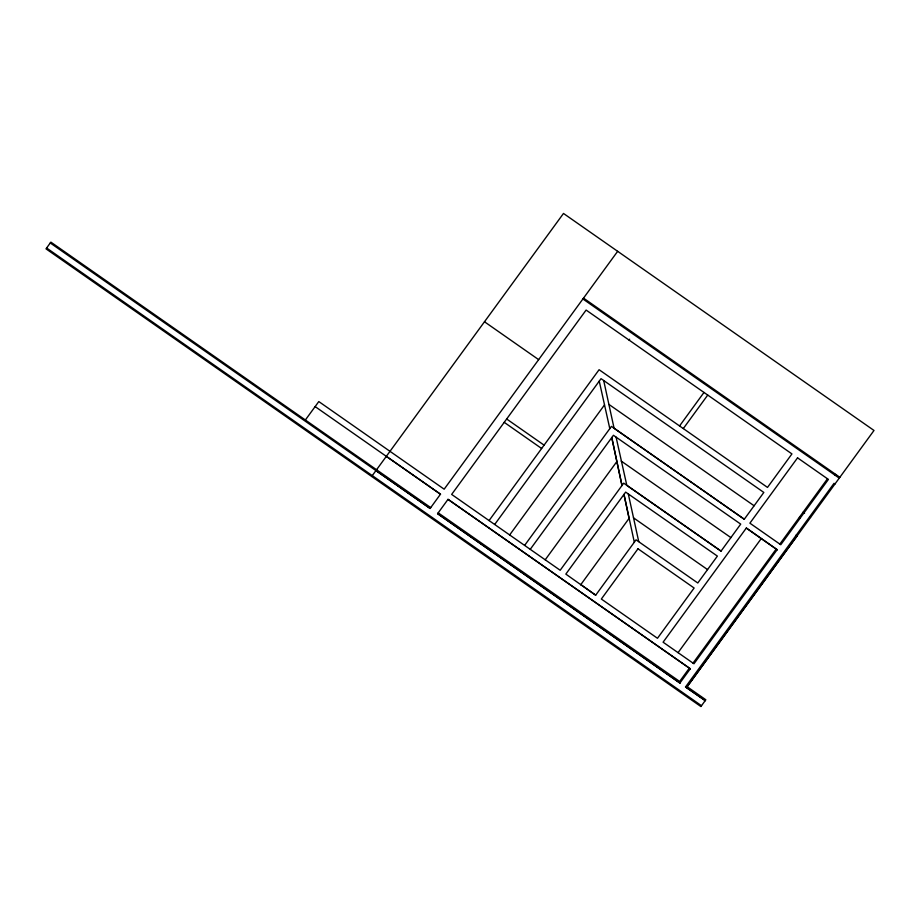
<?xml version="1.0" encoding="UTF-8"?>
<svg xmlns="http://www.w3.org/2000/svg" width="920" height="920" viewBox="0 0 920 920"><rect width="100%" height="100%" fill="white"/><g stroke="black" fill="none" stroke-linecap="round" stroke-linejoin="round"><path stroke-width="1.38" d="M371.668 476.445L563.488 213.452L874 430.468L687.067 686.78L797.077 535.934L796.133 535.279L797.077 535.934M375.947 470.591L430.111 508.449L50.278 242.972M386.331 456.354L440.496 494.212L315.134 406.594M430.721 507.61L50.887 242.132L46 248.837L700.89 706.548L705.835 699.775L687.113 686.688M437.598 513.682L679.914 683.031L437.598 513.682L448.028 499.353L690.299 668.794L448.028 499.353M438.207 512.842L679.638 681.456L689.356 668.138M494.73 524.411L601.047 378.672L763.83 492.441L744.28 519.248L611.432 426.397L524.676 545.33M509.657 534.957L604.497 404.915M599.242 381.133L609.799 428.628M608.879 404.386L754.101 505.758M530.288 549.263L613.433 435.275L740.715 524.124L721.004 551.16L623.702 483.161L560.176 570.262L451.651 494.419L586.109 310.063L791.936 453.916L767.498 487.416L599.092 369.713L489.072 520.57M545.203 559.808L616.848 461.575M616.089 437.138L626.807 485.334L721.05 551.08M621.207 461.069L730.882 537.602M628.303 493.959L638.733 541.604M595.677 595.194L565.834 574.103L625.657 492.108L717.381 556.105L697.785 582.992L636.042 539.833L595.677 595.194L580.808 584.568M629.073 518.431L623.978 494.397L634.317 542.202M633.489 517.822L707.56 569.595M744.28 519.248L614.077 428.248L603.692 380.512M746.327 528.045L777.158 549.712L746.327 528.045L663.09 642.194L693.956 663.769L777.204 549.62M678.051 652.659L761.254 538.591M693.024 663.113L776.261 548.964M685.526 686.964L705.214 700.603L685.526 686.964L834.026 483.345L834.969 484M701.511 705.72L46.609 247.997M305.359 419.991L318.803 401.568L444.164 489.187L617.665 251.309M430.111 508.449L440.542 494.12M629.038 340.066L629.648 339.227M679.558 425.948L703.984 392.449M683.295 428.57L707.733 395.071M580.716 584.74L629.165 518.259M779.838 544.088L827.482 478.768M679.914 683.031L690.345 668.713M835.015 475.18L835.624 474.341M583.51 298.126L839.856 477.296M582.9 298.966L839.247 478.135M803.045 512.267L804.529 513.303M809.6 516.844L810.531 517.5M799.388 517.293L800.319 517.948M789.544 530.783L790.475 531.438M484.483 321.77L538.648 359.639M506.655 418.991L544.088 445.142M504.217 422.337L541.639 448.5M611.765 437.541L621.989 485.518L611.765 437.541M637.997 548.78L601.335 599.035L657.478 638.273L694.129 588.018L637.997 548.78M797.548 457.838L749.892 523.169L780.769 544.743L828.414 479.423L797.548 457.838"/></g></svg>
